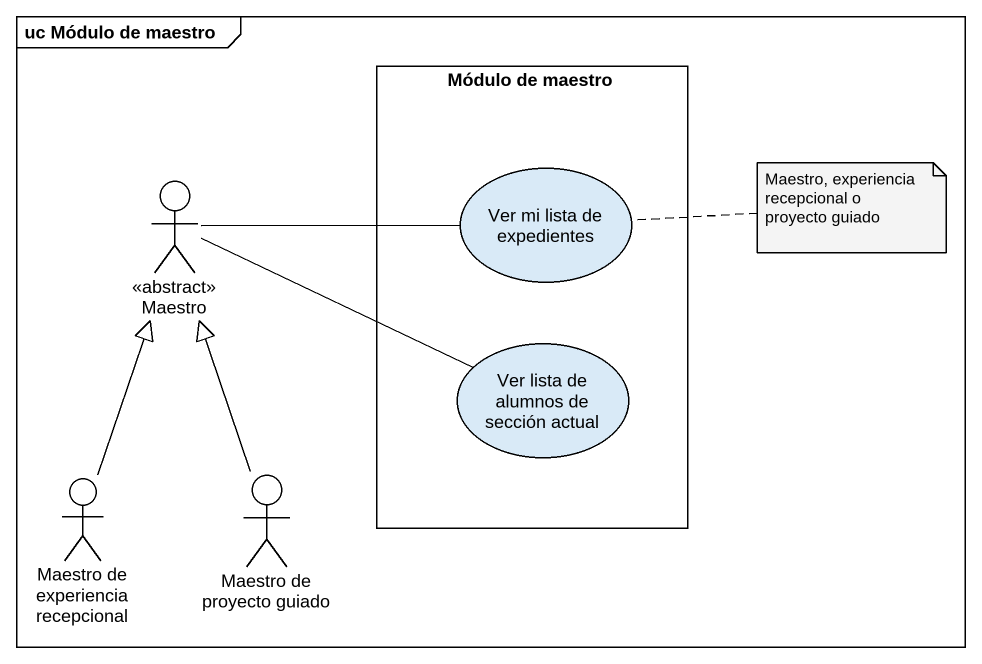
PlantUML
@startuml
mainframe uc Módulo de maestro
rectangle "Módulo de maestro" as Módulo_de_maestro {
  usecase "Ver mi lista de expedientes" as Ver_mi_lista_de_expedientes
  usecase "Ver lista de alumnos de sección actual" as Ver_lista_de_alumnos_de
}
actor Maestro <<abstract>>
actor "Maestro de experiencia recepcional" as Maestro_de_experiencia
actor "Maestro de proyecto guiado" as Maestro_de_proyecto_guiado
Maestro -right- Ver_mi_lista_de_expedientes
Maestro -right- Ver_lista_de_alumnos_de
Maestro_de_experiencia -up-|> Maestro
Maestro_de_proyecto_guiado -up-|> Maestro
note right of Ver_mi_lista_de_expedientes : Maestro, experiencia recepcional o proyecto guiado
@enduml
